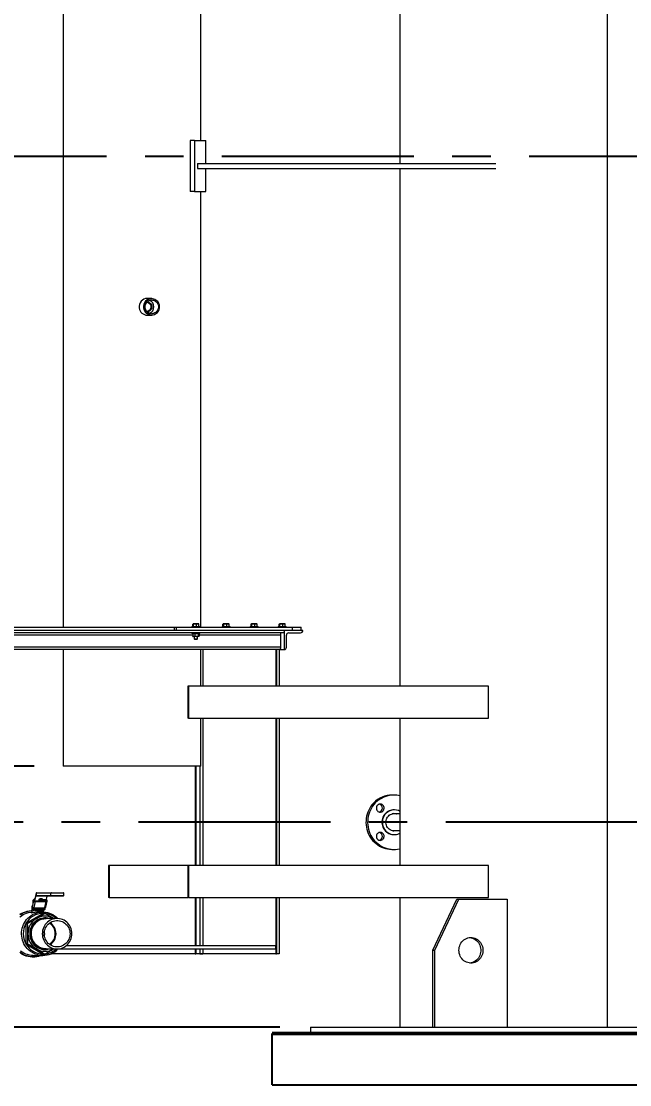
# Model space of a CAD drawing. Header units: inches. Extents: x 0 to 4731, y 0 to 1632.
# Drawn here: x 728.1 to 775.6, y 504.5 to 587.6 of the extents above; entities that cross this region are included whole.
import ezdxf

# ---------------------------------------------------------------- set-up
doc = ezdxf.new("R2010")
doc.units = ezdxf.units.IN
doc.header["$LTSCALE"] = 48
doc.header["$MEASUREMENT"] = 0
doc.linetypes.add('CENTER', pattern=[2, 1.25, -0.25, 0.25, -0.25])
doc.linetypes.add('PHANTOM2', pattern=[1.25, 0.625, -0.125, 0.125, -0.125, 0.125, -0.125])
for name, color, linetype, lineweight in [('AM_11', 92, 'PHANTOM2', 25), ('AM_7', 142, 'CENTER', 25), ('Equipment-AM_0', 7, 'Continuous', 50), ('Equipment-AM_5', 92, 'Continuous', 25), ('Process-AM_0', 7, 'Continuous', 50)]:
    doc.layers.add(name, color=color, linetype=linetype, lineweight=lineweight)
doc.styles.add('ISOCP', font='ISOCP.SHX')
doc.styles.get("Standard").update_dxf_attribs({"font": 'ROMANS.SHX', "width": 0.7})
doc.dimstyles.new('METSOPOWER_ANSI$0', dxfattribs={"dimtxt": 0.12, "dimasz": 0.12, "dimexe": 0.1, "dimexo": 0.05, "dimgap": 0.06, "dimtad": 1, "dimtoh": 1, "dimdec": 5, "dimzin": 12, "dimdsep": 46, "dimlunit": 4, "dimtxsty": 'Standard', "dimcen": 0, "dimclrd": 256, "dimclre": 256, "dimclrt": 140, "dimadec": 0, "dimazin": 2, "dimtp": 0.1, "dimtm": 0.1, "dimtfac": 0.71, "dimtdec": 5, "dimtmove": 0, "dimatfit": 3, "dimfxl": 1, "dimfrac": 2, "dimtzin": 7, "dimlwd": -1, "dimlwe": -1, "dimarcsym": 1})
doc.dimstyles.new('VALMET_ANSI$0', dxfattribs={"dimscale": 48, "dimtxt": 0.12, "dimasz": 0.12, "dimexe": 0.1, "dimexo": 0.05, "dimgap": 0.06, "dimtad": 1, "dimtoh": 1, "dimdec": 5, "dimzin": 7, "dimdsep": 46, "dimlunit": 4, "dimtxsty": 'Standard', "dimcen": 0, "dimclrd": 256, "dimclre": 256, "dimclrt": 140, "dimadec": 0, "dimazin": 2, "dimtp": 0.1, "dimtm": 0.1, "dimtfac": 0.71, "dimtdec": 5, "dimtofl": 0, "dimtmove": 0, "dimatfit": 3, "dimfxl": 1, "dimfrac": 2, "dimtolj": 1, "dimtzin": 7, "dimlwd": -1, "dimlwe": -1, "dimarcsym": 1})

# ---------------------------------------------------------------- blocks, each defined once
blk = doc.blocks.new('*D496')
at = {"layer": 'Defpoints', "color": 0, "transparency": 16777216}
for p in [(731.364, 631.03), (656.528, 509.03), (750.681, 509.03)]:
    blk.add_point(p, dxfattribs=at)
at = {"layer": 'Equipment-AM_5', "linetype": 'ByBlock', "transparency": 16777216}
for p, q in [((728.964, 631.03), (651.728, 631.03)), ((656.528, 625.27), (656.528, 514.79)), ((748.281, 509.03), (651.728, 509.03))]:
    blk.add_line(p, q, dxfattribs=at)
at = {"layer": 'Equipment-AM_5', "transparency": 16777216}
for points in [[(655.568, 625.27), (657.488, 625.27), (656.528, 631.03)], [(655.568, 514.79), (657.488, 514.79), (656.528, 509.03)]]:
    blk.add_solid(points, dxfattribs=at)
at = {"layer": 'Equipment-AM_5', "color": 140, "transparency": 16777216, "insert": (650.768, 570.03), "char_height": 5.76, "attachment_point": 5, "rotation": 90, "style": 'ISOCP', "bg_fill": 3, "box_fill_scale": 1.25, "bg_fill_color": 256, "bg_fill_true_color": 13158600, "bg_fill_transparency": 0}
blk.add_mtext('10\'-2"', dxfattribs=at)
blk = doc.blocks.new('*D689')
at = {"layer": 'Defpoints', "color": 0, "transparency": 16777216}
for p in [(726.193, 531.905), (692.072, 529.41), (731.494, 529.41)]:
    blk.add_point(p, dxfattribs=at)
at = {"layer": 'Equipment-AM_5', "linetype": 'ByBlock', "transparency": 16777216}
for p, q in [((692.072, 537.665), (692.072, 560.176)), ((692.072, 560.176), (720.488, 560.176)), ((723.793, 531.905), (687.272, 531.905)), ((729.094, 529.41), (687.272, 529.41)), ((692.072, 523.65), (692.072, 517.89))]:
    blk.add_line(p, q, dxfattribs=at)
at = {"layer": 'Equipment-AM_5', "transparency": 16777216}
for points in [[(691.112, 537.665), (693.032, 537.665), (692.072, 531.905)], [(691.112, 523.65), (693.032, 523.65), (692.072, 529.41)]]:
    blk.add_solid(points, dxfattribs=at)
at = {"layer": 'Equipment-AM_5', "color": 140, "transparency": 16777216, "char_height": 5.76, "attachment_point": 5}
for s, insert in [('\\A1;2 1/2"', (707.72, 567.444)), ('\\A1;NOTE 10', (707.72, 554.416))]:
    blk.add_mtext(s, dxfattribs=dict(at, insert=insert))

msp = doc.modelspace()

# ---------------------------------------------------------------- linework, layer by layer
at = {"layer": 'AM_11'}
for q in [(747.680925, 508.530171), (824.680925, 504.530171)]:
    msp.add_line((747.680925, 504.530171), q, dxfattribs=at)
at = {"layer": 'AM_7', "ltscale": 0.25}
for p, q in [((1070.743425, 577.030171), (695.863562, 577.030171)), ((1088.229425, 525.030171), (685.99956, 525.030171))]:
    msp.add_line(p, q, dxfattribs=at)
at = {"layer": 'Equipment-AM_0', "lineweight": 18}
for p, q in [((773.875717, 509.030171), (773.875717, 652.530171)), ((731.363551, 635.030171), (731.363551, 540.26147)), ((757.681146, 576.467671), (757.681146, 614.132764)), ((742.113551, 578.280171), (742.113551, 602.133171)), ((741.28018, 578.280171), (741.28018, 574.280171)), ((741.597037, 578.280171), (741.28018, 578.280171)), ((741.597037, 578.280171), (741.597037, 574.280171)), ((741.597037, 578.280171), (742.488551, 578.280171)), ((742.488551, 576.467671), (742.488551, 578.280171)), ((741.845871, 576.467671), (741.845871, 576.092671)), ((741.845871, 576.467671), (765.136805, 576.467671)), ((741.845871, 576.092671), (765.136805, 576.092671)), ((742.488551, 574.280171), (742.488551, 576.092671)), ((757.681146, 535.655171), (757.681146, 576.092671)), ((741.597037, 574.280171), (741.28018, 574.280171)), ((741.597037, 574.280171), (742.488551, 574.280171)), ((742.113551, 540.26147), (742.113551, 574.280171)), ((738.266692, 565.936671), (737.924059, 565.936671)), ((737.924059, 564.623671), (738.266692, 564.623671)), ((720.879033, 540.26147), (740.026378, 540.26147)), ((748.610507, 540.01147), (721.231024, 540.01147)), ((748.610507, 540.01127), (721.231024, 540.01127)), ((740.026378, 540.26147), (740.026378, 540.01147)), ((740.026378, 540.26147), (740.180025, 540.26147)), ((740.180025, 540.26147), (740.180025, 540.01147)), ((740.180025, 540.26147), (749.265867, 540.26147)), ((741.404311, 540.32647), (741.404311, 540.26147)), ((741.404311, 540.32647), (742.029311, 540.32647)), ((741.475415, 540.49491), (741.482173, 540.500745)), ((741.475415, 540.32647), (741.475415, 540.49491)), ((741.497811, 540.51447), (741.492347, 540.511316)), ((741.503141, 540.51447), (741.497811, 540.51447)), ((741.651565, 540.51447), (741.503141, 540.51447)), ((741.530867, 540.49491), (741.651565, 540.51447)), ((741.530867, 540.32647), (741.530867, 540.49491)), ((741.865235, 540.51447), (741.651565, 540.51447)), ((741.772263, 540.49491), (741.865235, 540.51447)), ((741.772263, 540.32647), (741.772263, 540.49491)), ((741.935811, 540.51447), (741.865235, 540.51447)), ((741.941274, 540.511316), (741.935811, 540.51447)), ((741.958207, 540.32647), (741.958207, 540.49491)), ((742.029311, 540.26147), (742.029311, 540.32647)), ((743.761741, 540.32647), (743.761741, 540.26147)), ((743.761741, 540.32647), (744.386741, 540.32647)), ((743.832845, 540.49491), (743.839604, 540.500745)), ((743.832845, 540.32647), (743.832845, 540.49491)), ((743.855241, 540.51447), (743.849778, 540.511316)), ((743.860572, 540.51447), (743.855241, 540.51447)), ((744.008996, 540.51447), (743.860572, 540.51447)), ((743.888298, 540.49491), (744.008996, 540.51447)), ((743.888298, 540.32647), (743.888298, 540.49491)), ((744.222666, 540.51447), (744.008996, 540.51447)), ((744.129694, 540.49491), (744.222666, 540.51447)), ((744.129694, 540.32647), (744.129694, 540.49491)), ((744.293241, 540.51447), (744.222666, 540.51447)), ((744.298705, 540.511316), (744.293241, 540.51447)), ((744.315638, 540.32647), (744.315638, 540.49491)), ((744.386741, 540.26147), (744.386741, 540.32647)), ((745.954589, 540.32647), (745.954589, 540.26147)), ((745.954589, 540.32647), (746.579589, 540.32647)), ((746.025693, 540.49491), (746.032452, 540.500745)), ((746.025693, 540.32647), (746.025693, 540.49491)), ((746.048089, 540.51447), (746.042626, 540.511316)), ((746.05342, 540.51447), (746.048089, 540.51447)), ((746.201844, 540.51447), (746.05342, 540.51447)), ((746.081146, 540.49491), (746.201844, 540.51447)), ((746.081146, 540.32647), (746.081146, 540.49491)), ((746.415514, 540.51447), (746.201844, 540.51447)), ((746.322542, 540.49491), (746.415514, 540.51447)), ((746.322542, 540.32647), (746.322542, 540.49491)), ((746.486089, 540.51447), (746.415514, 540.51447)), ((746.491553, 540.511316), (746.486089, 540.51447)), ((746.508485, 540.32647), (746.508485, 540.49491)), ((746.579589, 540.26147), (746.579589, 540.32647)), ((748.147437, 540.32647), (748.147437, 540.26147)), ((748.147437, 540.32647), (748.772437, 540.32647)), ((748.218541, 540.49491), (748.2253, 540.500745)), ((748.218541, 540.32647), (748.218541, 540.49491)), ((748.240937, 540.51447), (748.235474, 540.511316)), ((748.246267, 540.51447), (748.240937, 540.51447)), ((748.394692, 540.51447), (748.246267, 540.51447)), ((748.273994, 540.49491), (748.394692, 540.51447)), ((748.273994, 540.32647), (748.273994, 540.49491)), ((748.608362, 540.51447), (748.394692, 540.51447)), ((748.51539, 540.49491), (748.608362, 540.51447)), ((748.51539, 540.32647), (748.51539, 540.49491)), ((748.678937, 540.51447), (748.608362, 540.51447)), ((748.610507, 540.01147), (748.610507, 538.51147)), ((750.073999, 540.01147), (748.610507, 540.01147)), ((748.610507, 540.01147), (748.610507, 540.01127)), ((748.6844, 540.511316), (748.678937, 540.51447)), ((748.701333, 540.32647), (748.701333, 540.49491)), ((748.772437, 540.26147), (748.772437, 540.32647)), ((749.265867, 540.01147), (749.265867, 540.26147)), ((749.265867, 540.26147), (749.948993, 540.26147)), ((749.948993, 540.01147), (749.948993, 540.26147)), ((750.073999, 540.01127), (750.073999, 540.01147)), ((748.569435, 539.82397), (721.231024, 539.82397)), ((741.470368, 539.63647), (721.231024, 539.63647)), ((741.404311, 539.82397), (741.404311, 539.75897)), ((742.029311, 539.75897), (741.404311, 539.75897)), ((741.470368, 539.73192), (741.470368, 539.56002)), ((741.498061, 539.75897), (741.486011, 539.749338)), ((741.486011, 539.542601), (741.498061, 539.53297)), ((741.555963, 539.53297), (741.498061, 539.53297)), ((741.764779, 539.53297), (741.555963, 539.53297)), ((741.591811, 539.53297), (741.591811, 539.35622)), ((741.591811, 539.35622), (741.621561, 539.32647)), ((741.591811, 539.35622), (741.841811, 539.35622)), ((741.621561, 539.32647), (741.812061, 539.32647)), ((741.641558, 539.73192), (741.641558, 539.56002)), ((741.925627, 539.53297), (741.764779, 539.53297)), ((741.812061, 539.32647), (741.841811, 539.35622)), ((741.841811, 539.35622), (741.841811, 539.53297)), ((741.888001, 539.73192), (741.888001, 539.56002)), ((741.935561, 539.53297), (741.925627, 539.53297)), ((741.94761, 539.749338), (741.935561, 539.75897)), ((741.935561, 539.53297), (741.94761, 539.542601)), ((741.963254, 539.73192), (741.963254, 539.56002)), ((748.322696, 539.63647), (741.963254, 539.63647)), ((742.029311, 539.75897), (742.029311, 539.82397)), ((748.322696, 539.63647), (748.322696, 538.69877)), ((748.793444, 538.69877), (748.793444, 539.63647)), ((748.97638, 539.82397), (749.891258, 539.82397)), ((748.322696, 538.69877), (721.231024, 538.69877)), ((748.281624, 538.51147), (721.231024, 538.51147)), ((731.363551, 538.51147), (731.363551, 529.40998)), ((742.113551, 535.655171), (742.113551, 538.51147)), ((742.264954, 538.51147), (742.264954, 535.655171)), ((747.952354, 538.51147), (747.952354, 535.655171)), ((747.982844, 538.51147), (747.982844, 535.655171)), ((748.007176, 538.51147), (748.007176, 535.655171)), ((748.226759, 538.51147), (748.226759, 535.655171)), ((748.281624, 538.51147), (748.610507, 538.51147)), ((748.610507, 538.51147), (748.610703, 538.51147)), ((741.090421, 535.655171), (741.090421, 533.155171)), ((741.145243, 535.655171), (741.090421, 535.655171)), ((741.145243, 535.655171), (741.145243, 533.155171)), ((764.561104, 535.655171), (741.145243, 535.655171)), ((764.561104, 533.155171), (764.561104, 535.655171)), ((741.145243, 533.155171), (741.090421, 533.155171)), ((741.145243, 533.155171), (764.561104, 533.155171)), ((742.113551, 529.40998), (742.113551, 533.155171)), ((742.264954, 533.155171), (742.264954, 521.655171)), ((747.952354, 533.155171), (747.952354, 521.655171)), ((747.982844, 533.155171), (747.982844, 521.655171)), ((748.007176, 533.155171), (748.007176, 521.655171)), ((748.226759, 533.155171), (748.226759, 521.655171)), ((757.681146, 521.655171), (757.681146, 533.155171)), ((731.494373, 529.40998), (731.363551, 529.40998)), ((742.113551, 529.40998), (731.494373, 529.40998)), ((741.667481, 529.40998), (741.667481, 521.655171)), ((741.722302, 529.40998), (741.722302, 521.655171)), ((742.021039, 529.40998), (742.021039, 521.655171)), ((757.183588, 527.155171), (757.054179, 527.155171)), ((757.215941, 525.998921), (757.183588, 525.998921)), ((757.102707, 525.687671), (757.035342, 525.683961)), ((757.681146, 525.687671), (757.102707, 525.687671)), ((757.035342, 524.37638), (757.102707, 524.372671)), ((757.102707, 524.372671), (757.681146, 524.372671)), ((757.183588, 524.061421), (757.215941, 524.061421)), ((757.054179, 522.905171), (757.183588, 522.905171)), ((734.897727, 521.655171), (734.897727, 519.155171)), ((734.952548, 521.655171), (734.897727, 521.655171)), ((734.952548, 521.655171), (734.952548, 519.155171)), ((741.090421, 521.655171), (734.952548, 521.655171)), ((741.145243, 521.655171), (741.090421, 521.655171)), ((741.090421, 521.655171), (741.090421, 519.155171)), ((764.561104, 521.655171), (741.145243, 521.655171)), ((741.145243, 521.655171), (741.145243, 519.155171)), ((764.561104, 519.155171), (764.561104, 521.655171)), ((729.217431, 519.388004), (729.123698, 518.960554)), ((729.139917, 518.886591), (729.234356, 519.317259)), ((729.234356, 519.479282), (729.234356, 519.309282)), ((729.235329, 519.479282), (729.234356, 519.479282)), ((729.235329, 519.309282), (729.234356, 519.309282)), ((730.39107, 519.479282), (729.235329, 519.479282)), ((729.235329, 519.479282), (729.235329, 519.309282)), ((729.235329, 519.309282), (730.39107, 519.309282)), ((729.274356, 519.519282), (730.430097, 519.519282)), ((730.430097, 519.269282), (729.274356, 519.269282)), ((730.018012, 518.886591), (730.10193, 519.269282)), ((730.39107, 519.309282), (730.39107, 519.479282)), ((731.398657, 519.479282), (730.39107, 519.479282)), ((730.39107, 519.309282), (731.398657, 519.309282)), ((730.430097, 519.519282), (731.358657, 519.519282)), ((731.358657, 519.269282), (730.430097, 519.269282)), ((731.398657, 519.309282), (731.398657, 519.479282)), ((734.952548, 519.155171), (734.897727, 519.155171)), ((734.952548, 519.155171), (741.090421, 519.155171)), ((741.145243, 519.155171), (741.090421, 519.155171)), ((741.145243, 519.155171), (764.561104, 519.155171)), ((741.667481, 519.155171), (741.667481, 515.405171)), ((741.722302, 519.155171), (741.722302, 515.405171)), ((742.021039, 519.155171), (742.021039, 515.405171)), ((742.264954, 519.155171), (742.264954, 515.405171)), ((747.952354, 519.155171), (747.952354, 514.76147)), ((747.982844, 519.155171), (747.982844, 514.76147)), ((748.007176, 519.155171), (748.007176, 514.76147)), ((748.226759, 519.155171), (748.226759, 514.76147)), ((757.681146, 509.030171), (757.681146, 519.155171)), ((728.908049, 518.483257), (728.908049, 518.378657)), ((728.919002, 518.483257), (728.908049, 518.483257)), ((728.908049, 518.378657), (728.908049, 517.99432)), ((728.908049, 518.378657), (728.919002, 518.378657)), ((728.919002, 518.378657), (728.919002, 518.483257)), ((728.947404, 518.483257), (728.919002, 518.483257)), ((728.919002, 518.378657), (729.001611, 518.378657)), ((728.92699, 518.318657), (728.92699, 518.2528)), ((728.92699, 518.318657), (728.927233, 518.318657)), ((728.927233, 518.2528), (728.92699, 518.2528)), ((728.966704, 518.318657), (728.927233, 518.318657)), ((728.927233, 518.318657), (728.927233, 518.2528)), ((728.927233, 518.2528), (728.966704, 518.2528)), ((728.93699, 518.328657), (728.976461, 518.328657)), ((729.045555, 518.97769), (728.944102, 518.515038)), ((729.045645, 518.960554), (728.944192, 518.497902)), ((728.960411, 518.423939), (728.944192, 518.497902)), ((728.960411, 518.423939), (729.061864, 518.886591)), ((728.966704, 518.2528), (728.966704, 518.318657)), ((728.966704, 518.318657), (728.978654, 518.318657)), ((728.978654, 518.2528), (728.966704, 518.2528)), ((728.976461, 518.328657), (729.0235, 518.328657)), ((728.978654, 518.318657), (728.978654, 518.2528)), ((729.022777, 518.318657), (728.978654, 518.318657)), ((728.978654, 518.2528), (729.050991, 518.178657)), ((728.97887, 518.917933), (728.97887, 518.673591)), ((729.014049, 518.948657), (729.005468, 518.943703)), ((729.014049, 518.948657), (729.022422, 518.948657)), ((729.020953, 518.268657), (729.038464, 518.268657)), ((729.021201, 518.261096), (729.020953, 518.268657)), ((729.037402, 518.940512), (729.022422, 518.948657)), ((729.022422, 518.948657), (729.039188, 518.948657)), ((729.038464, 518.268657), (729.038464, 518.277665)), ((729.916559, 518.277665), (729.038464, 518.277665)), ((729.043602, 518.334233), (729.050869, 518.36737)), ((729.043602, 518.334233), (729.921697, 518.334233)), ((729.045645, 518.960554), (729.061864, 518.886591)), ((729.152322, 518.830023), (729.050869, 518.36737)), ((729.111293, 519.017123), (729.136103, 519.017123)), ((729.123698, 518.960554), (729.139917, 518.886591)), ((729.139917, 518.886591), (730.018012, 518.886591)), ((729.152322, 518.830023), (730.030416, 518.830023)), ((729.521172, 518.965566), (729.518513, 518.97769)), ((729.54123, 518.886591), (729.557449, 518.960554)), ((729.569854, 518.903986), (729.557449, 518.960554)), ((729.566039, 518.886591), (729.569854, 518.903986)), ((729.647907, 519.017123), (729.660311, 518.960554)), ((729.647907, 519.017123), (729.697633, 519.017123)), ((730.001793, 518.960554), (729.660311, 518.960554)), ((729.905869, 518.223145), (729.934801, 518.2528)), ((729.916559, 518.268657), (729.916559, 518.277665)), ((729.934801, 518.318657), (729.919037, 518.318657)), ((729.920585, 518.328657), (729.932609, 518.328657)), ((729.921697, 518.334233), (729.928964, 518.36737)), ((729.928964, 518.36737), (730.030416, 518.830023)), ((729.934801, 518.2528), (729.934801, 518.318657)), ((729.934801, 518.318657), (729.942609, 518.318657)), ((729.934801, 518.2528), (729.942609, 518.2528)), ((729.942609, 518.2528), (729.942609, 518.318657)), ((729.985574, 518.886591), (730.001793, 518.960554)), ((729.994702, 518.406803), (730.096155, 518.869455)), ((730.018012, 518.886591), (730.001793, 518.960554)), ((730.096065, 518.886591), (730.079846, 518.960554)), ((760.212285, 515.030171), (762.091527, 519.030171)), ((760.383394, 515.030171), (762.262635, 519.030171)), ((762.091527, 519.030171), (762.262635, 519.030171)), ((762.262635, 519.030171), (766.021119, 519.030171)), ((766.021119, 519.030171), (766.021119, 509.030171)), ((729.781781, 517.911683), (728.440247, 517.117827)), ((728.929832, 518.245816), (729.00217, 518.171674)), ((728.930091, 518.245728), (728.929832, 518.245816)), ((728.969562, 518.245728), (728.930091, 518.245728)), ((728.930091, 518.245728), (729.002428, 518.171586)), ((729.0419, 518.171586), (728.969562, 518.245728)), ((729.002428, 518.171586), (729.00217, 518.171674)), ((729.002428, 518.171586), (729.0419, 518.171586)), ((729.048798, 518.168657), (729.009327, 518.168657)), ((729.118488, 518.168657), (729.048798, 518.168657)), ((729.050991, 518.178657), (729.07596, 518.178657)), ((729.324384, 518.158657), (729.051635, 518.158657)), ((729.13603, 518.168657), (729.118488, 518.168657)), ((729.13603, 518.168657), (729.818993, 518.168657)), ((729.364587, 518.161467), (729.324384, 518.158657)), ((729.757991, 518.02017), (729.465499, 518.02017)), ((729.58049, 518.158657), (729.544673, 518.161467)), ((729.776013, 518.158657), (729.58049, 518.158657)), ((729.750389, 517.484663), (729.777571, 517.488813)), ((729.780154, 517.489273), (729.777557, 517.488901)), ((729.781781, 517.911683), (729.908934, 517.911683)), ((729.798857, 517.491954), (729.796254, 517.491581)), ((729.808049, 518.019394), (729.808049, 518.168657)), ((729.817577, 517.494638), (729.814939, 517.49426)), ((729.860271, 518.168657), (729.818993, 518.168657)), ((729.836274, 517.497319), (729.833662, 517.496944)), ((729.854972, 517.499999), (729.852351, 517.499624)), ((729.861521, 518.178657), (729.862464, 518.178657)), ((729.862464, 518.178657), (729.863398, 518.179615)), ((729.867429, 518.171674), (729.939766, 518.245816)), ((730.879996, 517.51147), (730.015619, 517.51147)), ((728.440247, 517.117827), (728.567401, 517.117827)), ((728.440247, 517.117827), (728.440247, 515.530113)), ((728.903445, 516.744087), (728.954168, 516.869041)), ((728.846375, 515.938972), (728.81501, 516.023577)), ((728.846072, 516.043381), (728.817921, 516.180568)), ((728.828488, 516.339646), (728.834041, 516.470323)), ((728.892631, 515.937174), (728.856745, 516.053234)), ((728.440247, 515.530113), (728.567401, 515.530113)), ((728.440247, 515.530113), (729.781781, 514.736257)), ((729.661789, 515.18669), (729.635229, 515.192952)), ((729.77309, 515.154201), (729.704685, 515.160342)), ((729.767361, 515.160501), (729.769982, 515.160125)), ((729.805501, 515.150258), (729.76791, 515.154114)), ((729.786082, 515.157817), (729.788676, 515.157445)), ((729.804775, 515.155137), (729.807381, 515.154763)), ((729.842357, 515.151634), (729.812091, 515.154501)), ((729.826732, 515.148081), (729.814316, 515.149354)), ((729.823485, 515.152455), (729.826097, 515.15208)), ((729.842177, 515.149775), (729.844799, 515.149399)), ((730.015619, 515.13647), (730.879996, 515.13647)), ((731.084802, 515.155171), (747.945502, 515.155171)), ((731.613991, 515.405171), (747.945502, 515.405171)), ((741.667481, 515.155171), (741.667481, 514.76147)), ((741.722302, 515.155171), (741.722302, 514.76147)), ((742.021039, 515.155171), (742.021039, 514.76147)), ((742.264954, 515.155171), (742.264954, 514.76147)), ((747.945502, 515.405171), (747.945502, 515.155171)), ((760.212285, 515.030171), (760.383394, 515.030171)), ((760.212285, 509.030171), (760.212285, 515.030171)), ((760.383394, 509.030171), (760.383394, 515.030171)), ((728.934318, 514.519282), (728.948619, 514.519282)), ((728.948619, 514.521282), (728.991961, 514.521282)), ((729.015312, 514.62777), (729.757991, 514.62777)), ((729.781781, 514.736257), (729.908934, 514.736257)), ((748.007176, 514.76147), (730.401993, 514.76147)), ((747.952354, 514.76147), (730.401993, 514.76147)), ((741.722302, 514.76147), (730.401993, 514.76147)), ((741.667481, 514.76147), (730.401993, 514.76147)), ((742.264954, 514.76147), (741.667481, 514.76147)), ((741.667481, 514.76147), (741.722302, 514.76147)), ((742.021039, 514.76147), (741.722302, 514.76147)), ((747.982844, 514.76147), (742.021039, 514.76147)), ((742.021039, 514.76147), (742.264954, 514.76147)), ((748.226759, 514.76147), (742.264954, 514.76147)), ((747.952354, 514.76147), (748.007176, 514.76147)), ((748.226759, 514.76147), (747.982844, 514.76147)), ((750.681171, 509.030171), (779.897613, 509.030171)), ((750.681171, 509.030171), (750.681171, 508.530171))]:
    msp.add_line(p, q, dxfattribs=at)
at = {"layer": 'Equipment-AM_0', "lineweight": 18, "flags": 128}
for points in [[(737.667608, 565.207835), (737.684895, 565.11608), (737.715331, 565.02799), (737.758236, 564.945534), (737.812653, 564.870553), (737.877365, 564.804722), (737.950927, 564.749512), (738.031696, 564.706156), (738.117868, 564.675623), (738.207517, 564.658594), (738.29864, 564.65545), (738.389204, 564.666261), (738.477183, 564.690786), (738.560614, 564.728477), (738.637632, 564.778492), (738.706517, 564.839714), (738.76573, 564.910774), (738.813948, 564.990087), (738.850095, 565.075879), (738.873362, 565.166235), (738.883231, 565.259136), (738.87948, 565.352507), (738.862193, 565.444262), (738.831758, 565.532351), (738.788852, 565.614807), (738.734435, 565.689788), (738.669723, 565.755619), (738.596161, 565.810829), (738.515392, 565.854185), (738.429221, 565.884719), (738.339572, 565.901747), (738.248448, 565.904891), (738.157885, 565.89408), (738.069905, 565.869555), (737.986474, 565.831864), (737.909456, 565.781849), (737.840572, 565.720628), (737.781359, 565.649567), (737.73314, 565.570255), (737.696994, 565.484463), (737.673726, 565.394107), (737.663858, 565.301206), (737.667608, 565.207835)], [(737.753617, 565.218102), (737.750636, 565.304389), (737.761198, 565.390048), (737.785029, 565.472862), (737.821513, 565.550685), (737.869704, 565.621501), (737.928354, 565.683478), (737.995944, 565.735009), (738.070725, 565.77476), (738.150758, 565.801701), (738.233971, 565.815135), (738.318209, 565.814714), (738.401291, 565.800448), (738.481063, 565.772708), (738.555462, 565.732211), (738.622558, 565.680006), (738.680616, 565.617446), (738.72813, 565.54615), (738.763871, 565.467966), (738.786913, 565.384918), (738.796658, 565.299157), (738.792856, 565.212905), (738.775603, 565.128394), (738.745348, 565.047815), (738.702872, 564.973253), (738.649278, 564.90664), (738.585952, 564.849702), (738.514535, 564.803913), (738.436877, 564.770458), (738.354988, 564.750205), (738.27099, 564.743677), (738.187058, 564.751044), (738.105366, 564.772116), (738.02803, 564.806346), (737.957052, 564.852847), (737.894272, 564.910417), (737.841314, 564.977562), (737.799551, 565.052545), (737.770064, 565.133423), (737.753617, 565.218102)], [(737.891467, 565.648975), (737.996089, 565.617658), (738.094934, 565.544717), (738.164803, 565.441801), (738.197863, 565.320592), (738.190578, 565.195099), (738.143943, 565.079326), (738.062812, 564.985934), (737.955768, 564.925534), (737.898269, 564.915855)], [(737.90075, 565.649486), (737.959104, 565.652699), (738.076267, 565.617608), (738.17518, 565.544611), (738.245073, 565.441669), (738.278123, 565.320458), (738.270781, 565.194944), (738.224023, 565.079149), (738.142755, 564.98579), (738.035627, 564.925462), (737.917133, 564.905593)], [(741.492604, 540.509749), (741.4968, 540.513373), (741.503141, 540.51447)], [(741.503141, 540.51447), (741.52535, 540.501604), (741.530867, 540.49491)], [(741.651565, 540.51447), (741.660146, 540.514363), (741.772263, 540.49491)], [(741.865235, 540.51447), (741.871844, 540.514363), (741.958207, 540.49491)], [(741.958207, 540.49491), (741.952689, 540.501604), (741.941052, 540.508345)], [(743.850034, 540.509749), (743.854231, 540.513373), (743.860572, 540.51447)], [(743.860572, 540.51447), (743.882781, 540.501604), (743.888298, 540.49491)], [(744.008996, 540.51447), (744.017577, 540.514363), (744.129694, 540.49491)], [(744.222666, 540.51447), (744.229275, 540.514363), (744.315638, 540.49491)], [(744.315638, 540.49491), (744.31012, 540.501604), (744.298483, 540.508345)], [(746.042882, 540.509749), (746.047079, 540.513373), (746.05342, 540.51447)], [(746.05342, 540.51447), (746.075629, 540.501604), (746.081146, 540.49491)], [(746.201844, 540.51447), (746.210424, 540.514363), (746.322542, 540.49491)], [(746.415514, 540.51447), (746.422123, 540.514363), (746.508485, 540.49491)], [(746.508485, 540.49491), (746.502968, 540.501604), (746.491331, 540.508345)], [(748.23573, 540.509749), (748.239927, 540.513373), (748.246267, 540.51447)], [(748.246267, 540.51447), (748.268476, 540.501604), (748.273994, 540.49491)], [(748.394692, 540.51447), (748.403272, 540.514363), (748.51539, 540.49491)], [(748.610507, 540.01127), (748.609718, 539.974729), (748.607381, 539.939593), (748.603586, 539.907212), (748.598478, 539.878829), (748.592254, 539.855536), (748.585153, 539.838227), (748.577448, 539.827569), (748.569435, 539.82397)], [(748.608362, 540.51447), (748.614971, 540.514363), (748.701333, 540.49491)], [(748.701333, 540.49491), (748.695816, 540.501604), (748.684179, 540.508345)], [(741.470368, 539.73192), (741.545131, 539.758504), (741.555963, 539.75897)], [(741.48761, 539.747338), (741.47896, 539.742402), (741.470368, 539.73192)], [(741.470368, 539.56002), (741.545131, 539.533436), (741.555963, 539.53297)], [(741.48761, 539.544602), (741.47896, 539.549538), (741.470368, 539.56002)], [(741.555963, 539.75897), (741.622012, 539.742402), (741.641558, 539.73192)], [(741.555963, 539.53297), (741.622012, 539.549538), (741.641558, 539.56002)], [(741.641558, 539.73192), (741.672972, 539.743479), (741.764779, 539.75897)], [(741.641558, 539.56002), (741.672972, 539.548461), (741.764779, 539.53297)], [(741.888001, 539.73192), (741.920866, 539.758504), (741.925627, 539.75897)], [(741.888001, 539.56002), (741.920866, 539.533436), (741.925627, 539.53297)], [(741.925627, 539.53297), (741.954662, 539.549538), (741.963254, 539.56002)], [(741.946011, 539.747338), (741.954662, 539.742402), (741.963254, 539.73192)], [(748.363812, 539.82397), (748.355791, 539.820367), (748.348078, 539.809697), (748.340969, 539.79237), (748.334739, 539.769052), (748.329625, 539.740639), (748.325826, 539.708223), (748.323486, 539.673049), (748.322696, 539.63647)], [(748.322696, 538.69877), (748.321907, 538.662229), (748.31957, 538.627093), (748.315774, 538.594712), (748.310666, 538.566329), (748.304443, 538.543036), (748.297342, 538.525727), (748.289637, 538.515069), (748.281624, 538.51147)], [(755.602777, 526.532773), (755.490694, 526.406991), (755.388751, 526.27228), (755.297609, 526.129514), (755.217859, 525.979617), (755.150018, 525.823564), (755.094526, 525.662365), (755.051744, 525.497066), (755.021948, 525.328738), (755.005331, 525.158475), (755.002003, 524.987379), (755.011983, 524.816561), (755.035208, 524.647129), (755.071527, 524.48018), (755.120704, 524.316799), (755.18242, 524.158043), (755.256276, 524.004944), (755.341791, 523.858494), (755.438412, 523.719643), (755.545512, 523.589291), (755.662396, 523.468284), (755.788306, 523.357406), (755.922426, 523.257376), (756.063886, 523.168844), (756.211769, 523.092384), (756.365114, 523.02849), (756.522929, 522.977578), (756.684189, 522.939978), (756.847848, 522.915934), (757.012846, 522.905602), (757.054179, 522.905171)], [(755.732186, 526.532773), (755.620104, 526.406991), (755.51816, 526.27228), (755.427018, 526.129514), (755.347268, 525.979617), (755.279427, 525.823564), (755.223936, 525.662365), (755.181153, 525.497066), (755.151357, 525.328738), (755.134741, 525.158475), (755.131412, 524.987379), (755.141393, 524.816561), (755.164618, 524.647129), (755.200936, 524.48018), (755.250113, 524.316799), (755.31183, 524.158043), (755.385685, 524.004944), (755.471201, 523.858494), (755.567822, 523.719643), (755.674921, 523.589291), (755.791806, 523.468284), (755.917716, 523.357406), (756.051836, 523.257376), (756.193296, 523.168844), (756.341178, 523.092384), (756.494524, 523.02849), (756.652338, 522.977578), (756.813598, 522.939978), (756.977258, 522.915934), (757.142255, 522.905602), (757.307521, 522.909048), (757.471983, 522.92625), (757.634574, 522.957097), (757.681146, 522.968548)], [(755.90294, 526.355996), (755.862046, 526.303328), (755.833045, 526.242789), (755.817293, 526.177213), (755.815525, 526.109663), (755.827825, 526.043299), (755.853618, 525.981225), (755.891697, 525.926341), (755.940282, 525.881216), (755.997102, 525.847958), (756.059499, 525.828124), (756.124555, 525.82264), (756.189229, 525.831762), (756.250497, 525.855065), (756.305494, 525.891458), (756.351648, 525.939241), (756.386802, 525.996178), (756.409311, 526.059607), (756.418122, 526.126563), (756.412825, 526.193914), (756.393666, 526.258512), (756.361542, 526.317336), (756.317954, 526.367635), (756.264941, 526.407057), (756.204981, 526.43376), (756.140879, 526.446494), (756.075631, 526.444664), (756.012289, 526.428356), (755.953813, 526.398332), (755.90294, 526.355996)], [(756.52192, 525.71518), (756.446989, 525.627617), (756.382799, 525.531342), (756.330287, 525.427758), (756.290217, 525.318377), (756.263175, 525.204793), (756.249555, 525.088662), (756.249555, 524.971679), (756.263175, 524.855549), (756.290217, 524.741965), (756.330287, 524.632583), (756.382799, 524.529), (756.446989, 524.432724), (756.52192, 524.345161), (756.6065, 524.267587), (756.699494, 524.201133), (756.799548, 524.146768), (756.905203, 524.105285), (757.014916, 524.077289), (757.12709, 524.063188), (757.183588, 524.061421)], [(756.554272, 525.71518), (756.479341, 525.627617), (756.415151, 525.531342), (756.362639, 525.427758), (756.32257, 525.318377), (756.295528, 525.204793), (756.281907, 525.088662), (756.281907, 524.971679), (756.295528, 524.855549), (756.32257, 524.741965), (756.362639, 524.632583), (756.415151, 524.529), (756.479341, 524.432724), (756.554272, 524.345161), (756.638852, 524.267587), (756.731847, 524.201133), (756.831901, 524.146768), (756.937555, 524.105285), (757.047269, 524.077289), (757.159442, 524.063188), (757.272439, 524.063188), (757.384613, 524.077289), (757.494327, 524.105285), (757.599981, 524.146768), (757.681146, 524.189621)], [(757.383505, 524.372671), (757.35556, 524.365711), (757.262799, 524.351903), (757.169083, 524.351903), (757.076322, 524.365711), (756.986402, 524.393045), (756.901156, 524.433349), (756.822318, 524.485803), (756.751492, 524.549338), (756.690122, 524.622662), (756.639455, 524.704281), (756.600525, 524.792535), (756.574122, 524.885626), (756.560785, 524.98166), (756.560785, 525.078681), (756.574122, 525.174715), (756.600525, 525.267806), (756.639455, 525.35606), (756.690122, 525.437679), (756.751492, 525.511003), (756.822318, 525.574539), (756.901156, 525.626992), (756.986402, 525.667296), (757.076322, 525.694631), (757.169083, 525.708438), (757.262799, 525.708438), (757.35556, 525.694631), (757.383505, 525.687671)], [(757.205567, 525.687671), (757.177622, 525.694631), (757.126972, 525.703904)], [(755.90294, 524.146287), (755.862046, 524.093619), (755.833045, 524.033081), (755.817293, 523.967504), (755.815525, 523.899954), (755.827825, 523.833591), (755.853618, 523.771516), (755.891697, 523.716633), (755.940282, 523.671507), (755.997102, 523.63825), (756.059499, 523.618415), (756.124555, 523.612931), (756.189229, 523.622053), (756.250497, 523.645356), (756.305494, 523.68175), (756.351648, 523.729532), (756.386802, 523.786469), (756.409311, 523.849898), (756.418122, 523.916854), (756.412825, 523.984206), (756.393666, 524.048803), (756.361542, 524.107627), (756.317954, 524.157926), (756.264941, 524.197349), (756.204981, 524.224051), (756.140879, 524.236785), (756.075631, 524.234956), (756.012289, 524.218647), (755.953813, 524.188623), (755.90294, 524.146287)], [(757.126972, 524.356438), (757.177622, 524.365711), (757.205567, 524.372671)], [(729.578964, 518.886591), (729.536252, 518.891897), (729.500495, 518.907241), (729.475568, 518.93096), (729.464174, 518.960484), (729.467546, 518.992613), (729.485319, 519.023865), (729.515567, 519.050854), (729.555013, 519.070656), (729.599381, 519.081124), (729.643864, 519.081124), (729.683641, 519.070656), (729.714402, 519.050854), (729.732814, 519.023865), (729.736881, 518.992613), (729.726162, 518.960484), (729.701819, 518.93096), (729.666491, 518.907241), (729.624004, 518.891897), (729.578964, 518.886591)], [(728.944192, 518.497902), (728.943272, 518.508938), (728.944102, 518.515038)], [(729.022422, 518.948657), (729.01057, 518.946221), (728.97887, 518.917933)], [(729.111293, 519.017123), (729.096304, 519.016036), (729.082368, 519.012817), (729.07002, 519.007589), (729.059735, 519.000554), (729.051908, 518.991982), (729.046839, 518.982202), (729.044725, 518.97159), (729.045645, 518.960554)], [(730.030416, 518.830023), (730.045405, 518.83111), (730.059342, 518.834329), (730.07169, 518.839556), (730.081975, 518.846591), (730.089802, 518.855163), (730.09487, 518.864943), (730.096985, 518.875555), (730.096065, 518.886591)], [(727.970915, 517.639732), (728.091978, 517.731622), (728.220693, 517.811847), (728.355992, 517.879744), (728.496754, 517.934749), (728.641814, 517.976407), (728.789968, 518.004372), (728.908049, 518.016604)], [(727.976427, 517.838233), (728.110749, 517.919077), (728.251516, 517.987438), (728.397627, 518.04278), (728.547939, 518.084671), (728.701274, 518.112781), (728.856434, 518.126891), (728.908049, 518.128457)], [(727.990728, 517.838233), (728.12505, 517.919077), (728.265817, 517.987438), (728.411929, 518.04278), (728.56224, 518.084671), (728.715576, 518.112781), (728.870735, 518.126891), (728.908049, 518.128178)], [(727.99179, 517.836554), (728.125963, 517.91731), (728.266574, 517.985595), (728.412523, 518.040876), (728.562668, 518.082719), (728.715834, 518.110798), (728.870821, 518.124893), (728.908049, 518.126178)], [(728.035132, 517.836554), (728.169305, 517.91731), (728.309916, 517.985595), (728.455865, 518.040876), (728.60601, 518.082719), (728.759176, 518.110798), (728.908049, 518.124605)], [(729.757991, 514.62777), (729.607502, 514.634797), (729.458259, 514.655822), (729.3115, 514.690669), (729.168441, 514.739051), (729.030267, 514.800565), (728.898123, 514.874703), (728.773105, 514.96085), (728.656247, 515.058293), (728.548519, 515.166223), (728.450813, 515.283747), (728.363938, 515.40989), (728.288615, 515.543607), (728.225468, 515.683791), (728.17502, 515.82928), (728.137689, 515.978868), (728.113784, 516.131315), (728.103504, 516.285359), (728.106933, 516.439723), (728.124043, 516.593127), (728.154693, 516.744302), (728.198628, 516.891993), (728.255485, 517.034977), (728.324792, 517.17207), (728.405974, 517.302135), (728.49836, 517.424095), (728.601184, 517.536939), (728.713593, 517.639732), (728.834657, 517.731622), (728.963372, 517.811847), (729.098671, 517.879744), (729.239433, 517.934749), (729.384492, 517.976407), (729.532647, 518.004372), (729.682668, 518.018412), (729.833314, 518.018412), (729.983336, 518.004372), (730.13149, 517.976407), (730.276549, 517.934749), (730.417312, 517.879744), (730.552611, 517.811847), (730.681325, 517.731622), (730.802389, 517.639732), (730.914798, 517.536939), (730.941273, 517.509808)], [(730.257458, 517.51147), (730.158656, 517.535027), (730.0318, 517.552438), (729.903856, 517.55593), (729.776275, 517.545464), (729.650503, 517.521157), (729.527963, 517.483286), (729.410046, 517.43228), (729.298086, 517.368715), (729.193352, 517.293314), (729.097031, 517.206929), (729.010215, 517.11054), (728.933887, 517.005239), (728.868911, 516.892219), (728.816025, 516.77276), (728.775826, 516.648217), (728.748772, 516.519999), (728.735167, 516.389561), (728.735167, 516.258379), (728.748772, 516.12794), (728.775826, 515.999723), (728.816025, 515.875179), (728.868911, 515.755721), (728.933887, 515.642701), (729.010215, 515.5374), (729.097031, 515.441011), (729.193352, 515.354626), (729.298086, 515.279224), (729.410046, 515.21566), (729.527963, 515.164654), (729.650503, 515.126782), (729.776275, 515.102476), (729.903856, 515.092009), (730.0318, 515.095502), (730.158656, 515.112913), (730.257458, 515.13647)], [(729.762083, 517.483071), (729.626706, 517.458688), (729.44801, 517.393268), (729.277777, 517.29518), (729.130288, 517.17264), (729.00134, 517.022135), (728.90175, 516.856275), (728.828694, 516.670308), (728.788301, 516.479817), (728.779447, 516.279346), (728.802876, 516.085695), (728.859296, 515.893318), (728.943979, 515.718338), (729.059389, 515.555746), (729.195851, 515.419172), (729.357312, 515.304704), (729.530236, 515.221942), (729.719613, 515.168517), (729.770314, 515.163284)], [(729.780697, 517.48528), (729.694775, 517.473622), (729.507871, 517.414211), (729.338258, 517.325944), (729.181086, 517.206286), (729.049547, 517.065265), (728.939892, 516.898836), (728.861324, 516.720946), (728.811619, 516.526497), (728.794951, 516.331785), (728.810873, 516.131233), (728.858056, 515.941647), (728.937886, 515.757599), (729.043673, 515.594516), (729.178485, 515.447727), (729.331021, 515.32954), (729.505689, 515.236569), (729.687846, 515.176614), (729.789301, 515.161697)], [(729.799246, 517.488222), (729.742803, 517.482458), (729.552267, 517.427311), (729.368446, 517.336051), (729.21364, 517.221892), (729.075844, 517.07859), (728.966643, 516.918156), (728.88291, 516.735989), (728.831694, 516.547356), (728.811536, 516.346851), (728.82415, 516.151279), (728.869914, 515.955037), (728.945009, 515.774574), (729.05161, 515.604721), (729.180792, 515.459716), (729.336285, 515.335408), (729.505061, 515.242219), (729.691986, 515.177481), (729.827525, 515.155402)], [(729.817705, 517.493038), (729.796655, 517.491436), (729.605859, 517.44292), (729.43079, 517.364441), (729.266424, 517.253745), (729.126577, 517.12011), (729.007237, 516.9597), (728.918445, 516.785961), (728.857655, 516.593909), (728.829997, 516.399643), (728.834683, 516.197594), (728.87135, 516.004699), (728.941058, 515.81543), (729.037989, 515.645653), (729.164935, 515.490506), (729.311273, 515.362994), (729.481217, 515.259467), (729.660534, 515.188607), (729.826524, 515.154168)], [(729.836644, 517.495521), (729.673149, 517.461403), (729.489421, 517.388376), (729.325025, 517.287594), (729.175246, 517.156164), (729.052676, 517.005101), (728.953798, 516.830072), (728.886939, 516.645747), (728.850181, 516.446841), (728.846642, 516.250027), (728.876222, 516.049664), (728.936475, 515.862546), (729.029132, 515.683315), (729.146456, 515.526993), (729.291818, 515.389104), (729.453057, 515.281209), (729.634807, 515.20022), (729.821851, 515.152929), (729.844939, 515.151183)], [(728.890738, 517.951677), (728.880961, 517.952416), (728.886714, 517.959328)], [(728.886714, 517.959328), (728.891196, 517.964712), (728.899845, 517.96777)], [(729.465499, 518.02017), (729.447024, 518.020066), (729.370461, 518.017496), (729.291572, 518.011529), (729.143447, 517.992548), (729.075743, 517.981193), (729.014376, 517.970035), (728.963224, 517.96071), (728.922225, 517.954074), (728.895465, 517.951321), (728.890738, 517.951677)], [(728.912693, 517.994245), (728.909878, 517.990818), (728.947895, 517.992515), (728.985522, 517.99922), (729.033781, 518.008853), (729.154524, 518.031897), (729.293386, 518.051325), (729.439362, 518.060063), (729.456728, 518.06017)], [(729.428087, 517.369691), (729.519705, 517.414813), (729.646807, 517.459615)], [(729.585433, 518.168657), (729.584469, 518.168465), (729.583542, 518.167896), (729.582687, 518.166972), (729.581938, 518.165728), (729.581323, 518.164213), (729.580867, 518.162484), (729.580585, 518.160608), (729.58049, 518.158657)], [(729.646807, 517.459615), (729.763895, 517.486457), (729.79643, 517.489981)], [(732.038593, 516.32397), (732.031801, 516.452361), (732.011505, 516.579247), (731.977944, 516.70314), (731.93151, 516.822588), (731.872748, 516.93619), (731.802347, 517.042614), (731.721132, 517.140613), (731.630056, 517.229037), (731.530185, 517.306851), (731.422692, 517.37314), (731.308837, 517.42713), (731.189953, 517.468186), (731.067436, 517.495826), (730.942721, 517.509728), (730.81727, 517.509728), (730.692555, 517.495826), (730.570038, 517.468186), (730.451154, 517.42713), (730.337299, 517.37314), (730.229806, 517.306851), (730.129935, 517.229037), (730.038859, 517.140613), (729.957644, 517.042614), (729.887243, 516.93619), (729.828481, 516.822588), (729.782047, 516.70314), (729.748486, 516.579247), (729.72819, 516.452361), (729.721398, 516.32397), (729.72819, 516.195579), (729.748486, 516.068692), (729.782047, 515.944799), (729.828481, 515.825352), (729.887243, 515.71175), (729.957644, 515.605326), (730.038859, 515.507327), (730.129935, 515.418902), (730.229806, 515.341089), (730.337299, 515.274799), (730.451154, 515.22081), (730.570038, 515.179754), (730.692555, 515.152113), (730.81727, 515.138211), (730.942721, 515.138211), (731.067436, 515.152113), (731.189953, 515.179754), (731.308837, 515.22081), (731.422692, 515.274799), (731.530185, 515.341089), (731.630056, 515.418902), (731.721132, 515.507327), (731.802347, 515.605326), (731.872748, 515.71175), (731.93151, 515.825352), (731.977944, 515.944799), (732.011505, 516.068692), (732.031801, 516.195579), (732.038593, 516.32397)], [(729.732778, 517.475816), (729.798657, 517.490595), (729.852676, 517.49686)], [(729.781499, 518.167174), (729.78208, 518.16769), (729.784321, 518.168577), (729.785169, 518.168468)], [(729.804472, 517.491583), (729.928593, 517.508115), (730.015619, 517.51147)], [(730.064007, 517.507705), (729.964661, 517.51028), (729.804472, 517.491583)], [(728.782956, 516.25917), (728.777799, 516.331689), (728.796613, 516.528696), (728.847273, 516.719653), (728.928606, 516.898612), (729.037981, 517.061056), (729.091558, 517.117168)], [(728.781285, 516.437037), (728.801197, 516.570477), (728.838951, 516.698978)], [(728.839624, 516.596617), (728.8949, 516.773474), (728.954316, 516.888279)], [(730.015619, 515.13647), (729.985799, 515.136863), (729.861032, 515.147088), (729.73807, 515.171047), (729.618346, 515.208462), (729.503259, 515.258896), (729.394152, 515.321759), (729.292298, 515.39632), (729.198885, 515.481707), (729.115005, 515.576924), (729.041635, 515.680859), (728.979633, 515.7923), (728.929721, 515.909946), (728.892482, 516.032424), (728.868351, 516.158304), (728.85761, 516.286118), (728.860384, 516.414374), (728.87664, 516.541575), (728.906189, 516.666236), (728.948685, 516.786902), (729.003634, 516.902166)], [(729.001029, 516.978537), (729.099137, 517.108989), (729.154988, 517.160867)], [(729.87165, 516.32397), (729.878468, 516.443952), (729.89883, 516.562311), (729.932461, 516.677448), (729.978905, 516.787804), (730.037535, 516.891887), (730.107558, 516.988291), (730.188027, 517.075711), (730.277853, 517.152964), (730.375823, 517.219007), (730.48061, 517.272946), (730.590799, 517.314052), (730.704898, 517.341769), (730.821365, 517.355721), (730.938626, 517.355721), (731.055093, 517.341769), (731.169192, 517.314052), (731.279381, 517.272946), (731.384168, 517.219007), (731.482138, 517.152964), (731.571964, 517.075711), (731.652433, 516.988291), (731.722456, 516.891887), (731.781086, 516.787804), (731.82753, 516.677448), (731.861161, 516.562311), (731.881523, 516.443952), (731.888341, 516.32397), (731.881523, 516.203988), (731.861161, 516.085628), (731.82753, 515.970492), (731.781086, 515.860136), (731.722456, 515.756052), (731.652433, 515.659649), (731.571964, 515.572229), (731.482138, 515.494976), (731.384168, 515.428933), (731.279381, 515.374994), (731.169192, 515.333888), (731.055093, 515.306171), (730.938626, 515.292218), (730.821365, 515.292218), (730.704898, 515.306171), (730.590799, 515.333888), (730.48061, 515.374994), (730.375823, 515.428933), (730.277853, 515.494976), (730.188027, 515.572229), (730.107558, 515.659649), (730.037535, 515.756052), (729.978905, 515.860136), (729.932461, 515.970492), (729.89883, 516.085628), (729.878468, 516.203988), (729.87165, 516.32397)], [(728.842011, 516.34169), (728.849562, 516.462648), (728.859221, 516.517752)], [(728.898435, 515.798763), (728.898214, 515.799141), (728.886402, 515.831002)], [(762.262635, 515.030171), (762.26923, 515.148444), (762.288923, 515.265057), (762.321437, 515.378372), (762.366316, 515.4868), (762.422929, 515.588817), (762.490483, 515.682993), (762.568028, 515.768004), (762.654477, 515.842658), (762.748615, 515.905906), (762.849121, 515.95686), (762.954584, 515.994806), (763.063524, 516.019211), (763.174412, 516.029732), (763.285691, 516.026221), (763.395798, 516.008727), (763.503188, 515.977497), (763.606354, 515.932969), (763.703848, 515.875767), (763.7943, 515.806695), (763.876441, 515.726722), (763.949118, 515.636971), (764.011311, 515.538702), (764.062146, 515.433294), (764.100911, 515.322227), (764.12706, 515.207061), (764.140227, 515.089411), (764.140227, 514.97093), (764.12706, 514.85328), (764.100911, 514.738114), (764.062146, 514.627047), (764.011311, 514.52164), (763.949118, 514.423371), (763.876441, 514.33362), (763.7943, 514.253647), (763.703848, 514.184575), (763.606354, 514.127373), (763.503188, 514.082844), (763.395798, 514.051614), (763.285691, 514.034121), (763.174412, 514.03061), (763.063524, 514.04113), (762.954584, 514.065535), (762.849121, 514.103481), (762.748615, 514.154436), (762.654477, 514.217684), (762.568028, 514.292337), (762.490483, 514.377349), (762.422929, 514.471524), (762.366316, 514.573541), (762.321437, 514.681969), (762.288923, 514.795285), (762.26923, 514.911898), (762.262635, 515.030171)], [(763.116702, 516.026017), (763.224689, 516.008727), (763.33208, 515.977497), (763.435246, 515.932969), (763.532739, 515.875767), (763.623191, 515.806695), (763.705332, 515.726722), (763.778009, 515.636971), (763.840202, 515.538702), (763.891038, 515.433294), (763.929802, 515.322227), (763.955951, 515.207061), (763.969118, 515.089411), (763.969118, 514.97093), (763.955951, 514.85328), (763.929802, 514.738114), (763.891038, 514.627047), (763.840202, 514.52164), (763.778009, 514.423371), (763.705332, 514.33362), (763.623191, 514.253647), (763.532739, 514.184575), (763.435246, 514.127373), (763.33208, 514.082844), (763.224689, 514.051614), (763.116702, 514.034325)], [(729.015312, 514.62777), (728.864823, 514.634797), (728.71558, 514.655822), (728.568821, 514.690669), (728.425762, 514.739051), (728.287588, 514.800565), (728.155444, 514.874703), (728.030426, 514.96085)], [(729.042818, 515.579203), (728.997557, 515.632438), (728.986986, 515.647502)], [(729.400818, 515.286651), (729.251376, 515.38456), (729.081846, 515.545118)], [(729.426218, 515.295414), (729.277335, 515.399141), (729.112201, 515.564636)], [(729.645911, 515.184792), (729.624104, 515.190647), (729.49716, 515.23792)], [(729.787688, 515.157588), (729.781271, 515.158517), (729.727542, 515.171186)], [(729.840587, 515.142823), (729.839105, 515.142781), (729.745418, 515.156339)], [(729.84303, 515.144092), (729.798423, 515.145163), (729.764017, 515.152007)], [(728.991961, 514.521282), (728.836517, 514.528337), (728.68229, 514.549444), (728.530486, 514.58444), (728.382294, 514.633049), (728.238873, 514.694893), (728.101347, 514.769486), (727.97079, 514.856245)], [(728.934318, 514.519282), (728.778702, 514.526344), (728.624303, 514.547475), (728.472331, 514.58251), (728.323974, 514.631173), (728.180395, 514.693086), (728.042715, 514.767762)], [(729.04952, 514.522248), (728.948619, 514.519282), (728.793003, 514.526344), (728.638604, 514.547475), (728.486632, 514.58251), (728.338276, 514.631173), (728.194696, 514.693086), (728.057017, 514.767762)], [(728.948619, 514.521282), (728.793175, 514.528337), (728.638948, 514.549444), (728.487144, 514.58444), (728.338952, 514.633049), (728.195531, 514.694893), (728.058005, 514.769486)]]:
    msp.add_lwpolyline(points, dxfattribs=at)
at = {"layer": 'Equipment-AM_0', "lineweight": 18}
for centre, radius, start, end in [((737.933028, 565.286338), 0.650394, 90.79011721, 187.25353199), ((738.27566, 565.286338), 0.650394, 90.79011721, 187.25353199), ((737.90126, 565.280171), 0.540523, 291.0464221, 68.9535779), ((737.930896, 565.270053), 0.646418, 185.84531579, 269.39401058), ((738.273528, 565.270053), 0.646418, 185.84531579, 269.39401058), ((749.88895, 540.009018), 0.185063, 270.71451396, 0.69712246), ((741.757091, 539.429765), 0.329295, 66.57512211, 88.66213267), ((741.757091, 539.862175), 0.329295, 271.33786733, 293.42487789), ((748.978691, 539.638724), 0.18526, 90.71451396, 180.69712246), ((748.608395, 538.696518), 0.185063, 270.71451396, 0.69712246), ((757.060482, 525.136974), 2.018206, 90.1789367, 136.24283243), ((757.18434, 525.146929), 2.007315, 75.67051565, 136.33848099), ((755.976363, 526.135025), 0.31439, 283.86019291, 76.13980709), ((757.186824, 525.078015), 0.920911, 90.20133127, 136.22043786), ((757.215428, 525.084986), 0.913385, 59.34406171, 136.37342022), ((755.976363, 523.925316), 0.31439, 283.86019294, 76.13980706), ((729.371026, 519.360801), 0.155985, 151.18408953, 169.95646305), ((729.274356, 519.479282), 0.04, 90, 180), ((729.274356, 519.309282), 0.04, 180, 270), ((729.274849, 519.479763), 0.039522, 90.71451396, 180.69712246), ((729.274849, 519.308802), 0.039522, 179.30287754, 269.28548604), ((730.430589, 519.479763), 0.039522, 90.71451396, 180.69712246), ((730.430589, 519.308802), 0.039522, 179.30287754, 269.28548604), ((731.358657, 519.479282), 0.04, 0, 90), ((731.358657, 519.309282), 0.04, 270, 0), ((728.93699, 518.318657), 0.01, 90, 180), ((728.93699, 518.2528), 0.01, 180, 224.29418179), ((728.937113, 518.318778), 0.009881, 90.71451396, 180.69712246), ((728.937359, 518.252779), 0.010126, 179.88242928, 224.12798779), ((729.044222, 518.45735), 0.090225, 201.73467088, 274.22486141), ((728.976584, 518.318778), 0.009881, 90.71451396, 180.69712246), ((728.97683, 518.252779), 0.010126, 179.88242928, 224.12798779), ((728.957802, 518.270229), 0.027177, 295.63957659, 320.10770735), ((728.965608, 518.321037), 0.013261, 349.66154365, 35.07510781), ((729.795868, 518.265749), 0.77492, 172.28734773, 179.78498367), ((729.119595, 518.267237), 0.098586, 183.57142268, 269.35618358), ((729.3162, 518.280955), 0.277756, 168.94123486, 180.67881302), ((729.137263, 518.267455), 0.098806, 179.30287754, 269.28548604), ((729.145675, 518.920002), 0.090225, 201.73467088, 274.22486141), ((729.555456, 519.089749), 0.1294, 227.54986339, 273.22924588), ((729.468005, 518.961965), 0.0529, 17.29360728, 79.12782462), ((729.64126, 518.927143), 0.090225, 85.77513859, 158.26532912), ((729.573068, 519.120753), 0.160531, 266.3131535, 333.34848371), ((729.653664, 518.870575), 0.090225, 85.77513859, 158.26532912), ((729.817761, 518.267455), 0.098806, 270.71451396, 0.69712246), ((730.194295, 518.280955), 0.277756, 168.94123486, 180.67881302), ((729.936156, 518.429893), 0.062935, 263.43812789, 338.47621467), ((729.932609, 518.318657), 0.01, 0, 90), ((729.921756, 518.321037), 0.013261, 349.66154365, 35.07510781), ((729.92754, 518.24238), 0.0127, 15.6960701, 55.12492675), ((729.932609, 518.2528), 0.01, 315.70581821, 0), ((730.011684, 518.93945), 0.071354, 17.20346312, 63.4321519), ((729.788432, 516.36999), 1.541707, 90.24717882, 150.98292618), ((716.180572, 539.702315), 25.758351, 298.74327951, 300.52885212), ((729.975471, 516.33029), 1.381154, 120.95286967, 180.262175), ((728.877991, 517.990058), 0.029922, 311.18886821, 6.74921428), ((729.009327, 518.178657), 0.01, 224.29418179, 270), ((729.009349, 518.178297), 0.00964, 224.11960641, 269.87341917), ((730.025698, 516.352249), 1.160613, 100.98849633, 151.71775168), ((729.051727, 518.173882), 0.015225, 200.07091621, 269.65694168), ((729.03014, 518.196087), 0.027177, 295.63957659, 320.10770736), ((729.04882, 518.178297), 0.00964, 224.11960641, 269.87341917), ((729.042857, 518.159998), 0.00888, 351.31540152, 77.18806758), ((729.037946, 518.176278), 0.013261, 324.92489219, 10.33845636), ((718.474557, 535.738154), 21.178481, 300.63086165, 302.67720427), ((729.935865, 516.38458), 1.314239, 59.31056185, 120.68943815), ((729.290406, 518.161143), 0.034069, 355.81544199, 12.74139689), ((730.016346, 516.371354), 1.140283, 104.39952444, 125.11072005), ((729.839195, 518.220006), 0.478205, 186.1642049, 187.03146104), ((729.606272, 515.658368), 2.51474, 93.40922291, 95.51504526), ((729.938196, 516.375273), 1.125175, 99.60842174, 120.37468394), ((729.994876, 516.377082), 1.131404, 97.97842123, 118.76398828), ((729.338282, 516.178514), 1.993665, 84.05789583, 86.59398672), ((729.489496, 517.204596), 0.856202, 72.27889436, 92.19334002), ((729.564577, 518.15959), 0.019993, 153.03063781, 174.61395067), ((729.78567, 518.159001), 0.009664, 92.19190039, 182.03578469), ((729.772624, 518.168375), 0.010292, 289.22561186, 358.01195106), ((729.849419, 518.176278), 0.013261, 324.92489219, 10.33845635), ((729.860271, 518.178657), 0.01, 270, 315.70581821), ((729.855202, 518.168238), 0.0127, 15.69607011, 55.12492674), ((717.522106, 495.327195), 25.758351, 59.47114788, 61.25672049), ((729.776621, 516.379011), 1.533091, 47.61880294, 84.0275113), ((729.85369, 516.32397), 1.62112, 150.67937236, 209.32062764), ((716.261855, 516.302995), 12.332494, 0.09744986, 3.7884038), ((729.995466, 516.326806), 1.202832, 160.96607222, 180.84755831), ((729.846407, 516.391675), 1.040844, 142.73390883, 161.66571941), ((730.031627, 516.334758), 1.188268, 139.29046756, 159.416298), ((730.005611, 516.339114), 1.177436, 133.04244322, 153.25192733), ((730.048967, 516.336357), 1.188638, 145.4708246, 151.57458766), ((729.952281, 516.352625), 1.151836, 120.40947434, 140.85621678), ((730.032727, 516.348597), 1.168322, 125.12600636, 145.51392377), ((730.007977, 516.354677), 1.157349, 118.7988279, 139.2743312), ((729.735404, 516.32397), 0.996734, 303.32234284, 56.67765715), ((729.74705, 516.32397), 1.046096, 303.98439411, 56.01560589), ((715.978006, 516.354574), 12.616362, 356.25313324, 359.86101309), ((729.975471, 516.31765), 1.381154, 179.737825, 239.04713033), ((729.979495, 516.326667), 1.203283, 174.73720582, 194.58914083), ((729.947598, 516.300607), 1.166644, 187.42038316, 257.17136305), ((729.996837, 516.326475), 1.204197, 180.83085241, 200.70597874), ((729.810164, 516.314332), 1.001219, 169.99057309, 187.67773266), ((730.055078, 516.32657), 1.213162, 179.28588992, 199.15314447), ((729.980433, 516.320045), 1.186579, 200.69559562, 220.77394146), ((729.80667, 516.20729), 0.953055, 197.4989795, 214.32832189), ((730.039593, 516.320951), 1.19669, 199.14223788, 219.19825527), ((729.99127, 516.314421), 1.179338, 206.82039739, 227.02521287), ((728.898271, 516.32397), 1.008989, 349.08836416, 10.91163584), ((729.79, 516.280601), 1.544366, 209.07484805, 269.69504694), ((716.67884, 493.82145), 24.750837, 59.43480277, 61.29306559), ((730.004343, 516.309173), 1.174071, 212.99410586, 233.28859856), ((729.972783, 516.294032), 1.151818, 227.00668481, 247.53755784), ((729.935865, 516.26336), 1.314239, 239.31056185, 300.68943815), ((718.289349, 496.609371), 21.531344, 57.33956555, 59.35236853), ((730.005364, 516.28254), 1.144477, 239.59989307, 260.27762226), ((729.925726, 516.267797), 1.129884, 257.88335029, 271.35960096), ((729.75423, 516.263398), 1.635632, 270.13175146, 316.53038745), ((718.020373, 536.44492), 24.750837, 298.70693441, 300.56519723), ((729.777819, 516.266326), 1.530362, 275.48573872, 312.41373933), ((728.991594, 516.2419), 1.720618, 270.01222817, 290.26328047)]:
    msp.add_arc(centre, radius, start, end, dxfattribs=at)
at = {"layer": 'Process-AM_0'}
msp.add_line((747.680925, 508.530171), (780.31235, 508.530171), dxfattribs=at)

# ---------------------------------------------------------------- next in the draw order: dimensions: what is measured, and where the dimension line sits
at = {"layer": 'Equipment-AM_5'}
dim = msp.add_linear_dim(base=(656.528237, 509.030171), p1=(731.363551, 631.030171), p2=(750.681171, 509.030171), angle=90, dimstyle='METSOPOWER_ANSI$0', override={"dimscale": 48, "dimzin": 15, "dimtxsty": 'ISOCP', "dimtfill": 1}, dxfattribs=at)
dim.commit()
dim.dimension.update_dxf_attribs({"geometry": '*D496', "text_midpoint": (650.76767, 570.030171)})

# ---------------------------------------------------------------- next in the draw order: dimensions: what is measured, and where the dimension line sits
dim = msp.add_linear_dim(base=(692.071549, 529.40998), p1=(726.192852, 531.905171), p2=(731.494373, 529.40998), angle=90, text='<>\\XNOTE 10', dimstyle='VALMET_ANSI$0', override={"dimpost": ''}, dxfattribs=at)
dim.commit()
dim.dimension.update_dxf_attribs({"geometry": '*D689', "text_midpoint": (707.719549, 560.175565), "dimtype": 160})

doc.saveas('drawing.dxf')
